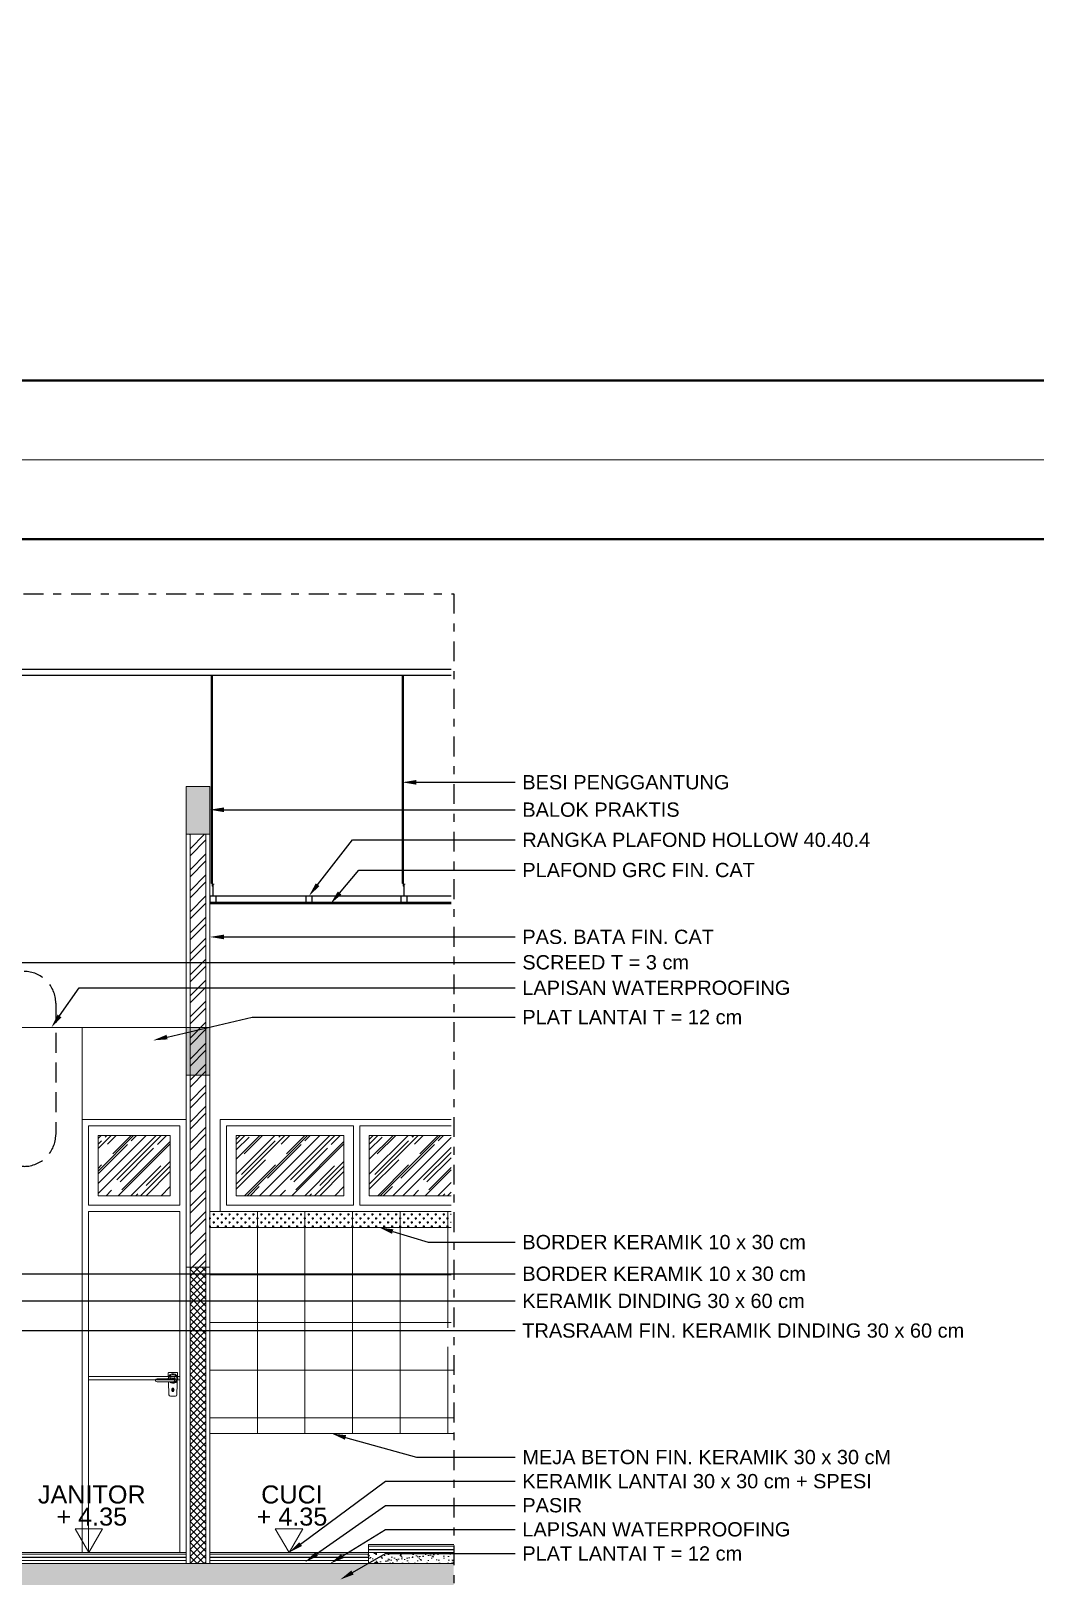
# Model space of a CAD drawing. Header units: inches. Extents: x 249 to 1192, y -18 to 440.
# Drawn here: x 535.63 to 548.3, y 211.41 to 230.9 of the extents above; entities that cross this region are included whole.
import ezdxf
from ezdxf import colors
from ezdxf.entities.mleader import LeaderData, LeaderLine
from ezdxf.enums import TextEntityAlignment as Align
from ezdxf.math import Vec2, Vec3

# ---------------------------------------------------------------- set-up
doc = ezdxf.new("R2010")
doc.units = ezdxf.units.IN
doc.header["$MEASUREMENT"] = 0
doc.linetypes.add('DASHDOT2', pattern=[0.5, 0.25, -0.125, 0, -0.125])
doc.linetypes.add('HIDDEN', pattern=[0.375, 0.25, -0.125])
for name, color, linetype, lineweight in [('ARSIR BETON', 8, 'Continuous', 0), ('ARSIR KERAMIK', 66, 'Continuous', 25), ('ARSIR WARNA', 66, 'Continuous', 0), ('BALOK', 3, 'Continuous', 20), ('BESI', 201, 'Continuous', 0), ('DINDING', 6, 'Continuous', 0), ('DINDING2', 137, 'Continuous', 20), ('GRS KOP', 1, 'Continuous', 40), ('KACA', 141, 'Continuous', 30), ('KOP', 7, 'Continuous', 20), ('KUSEN', 16, 'Continuous', 15), ('LANTAI', 135, 'Continuous', 9), ('TEXT (KET. GAMBAR)', 8, 'Continuous', 25), ('TEXT (KET. RUANG)', 7, 'Continuous', 5), ('TEXT (KETERANGAN)', 7, 'Continuous', 25)]:
    doc.layers.add(name, color=color, linetype=linetype, lineweight=lineweight)
for name, color, linetype in [('ARSIR DINDING', 64, 'Continuous'), ('ATAP', 123, 'Continuous'), ('PLAFOND', 42, 'Continuous')]:
    doc.layers.add(name, color=color, linetype=linetype)
doc.styles.get("Standard").update_dxf_attribs({"font": 'arial.ttf'})
doc.linetypes.add('BATTING', pattern='A,0.0001,-0.1,[134,ltypeshp.shx,S=0.1,R=0,X=-0.1,Y=0],-0.2,[134,ltypeshp.shx,S=0.1,R=180,X=0.1,Y=0],-0.1', length=0.4001)

# ---------------------------------------------------------------- blocks, each defined once
blk = doc.blocks.new('KOP-ARS')
at = {"layer": 'GRS KOP'}
for p, q in [((83, 54), (1, 54)), ((1, 1), (83, 1))]:
    blk.add_line(p, q, dxfattribs=at)
at = {"layer": 'KOP'}
blk.add_lwpolyline([(0, 0), (84, 0), (84, 55), (0, 55)], close=True, dxfattribs=at)
for tag, height, p in [('SUKMA', 0.2, (78, 9.9)), ('1:100', 0.25, (81.3, 5.5)), ('1:100', 0.25, (81.3, 4.9)), ('1:100', 0.25, (81.3, 4.3)), ('AR-01', 0.35, (78.15, 2.7)), ('10', 0.35, (81.3, 2.7)), ('2012', 0.35, (81.3, 1.7))]:
    blk.add_attdef(tag, text='', height=height, dxfattribs=at).set_placement(p, align=Align.MIDDLE)
for p in [(73.7, 5.325), (73.7, 4.725), (73.7, 4.125)]:
    blk.add_attdef('-', p, '', height=0.35, dxfattribs=at)
blk = doc.blocks.new('PEIL LANTAI')
at = {"color": 1}
blk.add_lwpolyline([(2106.659, 1042.576), (2106.797, 1042.337), (2106.935, 1042.576)], close=True, dxfattribs=at)
for tag, p in [('RUANG', (2106.826, 1042.775)), ('ELEVASI', (2106.826, 1042.553))]:
    blk.add_attdef(tag, text='', height=0.181).set_placement(p, align=Align.BOTTOM_CENTER)
blk = doc.blocks.new('HANDEL')
at = {"elevation": -400}
blk.add_lwpolyline([(849.93, 208.99), (850.05, 212.47, 0.424007), (849.55, 212.99), (844.58, 212.99, 0.424007), (844.08, 212.47), (844.53, 198.96, 0.404487), (845.53, 197.99), (848.6, 197.99, 0.404487), (849.6, 198.96), (849.86, 206.99)], format="xyb", dxfattribs=at)
blk.add_lwpolyline([(847.82, 209.31), (846.29, 209.31), (846.29, 208.98), (847.82, 208.98)], close=True, dxfattribs=at)
for points in [[(847.04, 208.99), (857.04, 208.99)], [(847.04, 206.99), (857.04, 206.99)], [(846.64, 202.99), (846.64, 202.62)], [(846.64, 202.99), (847.44, 202.99)], [(846.64, 201.35), (846.64, 200.99)], [(846.64, 200.99), (847.44, 200.99)], [(846.94, 202.39), (847.14, 202.39)], [(846.94, 202.39), (846.94, 201.59)], [(846.94, 201.99), (847.14, 201.99)], [(846.94, 201.59), (847.14, 201.59)], [(847.04, 202.39), (847.04, 201.59)], [(847.14, 202.39), (847.14, 201.59)], [(847.44, 202.99), (847.44, 202.62)], [(847.44, 201.35), (847.44, 200.99)]]:
    blk.add_lwpolyline(points, dxfattribs=at)
for radius in [0.65, 0.55]:
    blk.add_circle((847.04, 201.99, -400), radius)
for centre, radius, start, end in [((847.05, 209.15, -400), 3, 356.95117, 313.9576), ((847.05, 209.15, -400), 2.5, 356.34064, 300.25126), ((847.05, 209.15, -400), 1.5, 353.89366, 227.38161), ((847.04, 207.99, -400), 1, 83.89448, 270), ((857.04, 207.99, -400), 1, 270, 90), ((847.04, 201.99, -400), 0.75, 122.23095, 237.76905), ((847.04, 201.99, -400), 0.75, 302.23095, 57.76905)]:
    blk.add_arc(centre, radius, start, end)

msp = doc.modelspace()

# ---------------------------------------------------------------- hatches: boundary and pattern name
at = {"layer": 'ARSIR BETON'}
h = msp.add_hatch(color=256, dxfattribs=at)
h.paths.add_polyline_path([(537.8368, 221.3663), (537.6368, 221.3663), (537.6368, 220.7663), (537.8368, 220.7663)])
h.paths.add_polyline_path([(537.6368, 221.3663), (537.5868, 221.3663), (537.5868, 220.7663), (537.6368, 220.7663)])
h.paths.add_polyline_path([(537.8868, 221.3663), (537.8368, 221.3663), (537.8368, 220.7663), (537.8868, 220.7663)])
h = msp.add_hatch(color=256, dxfattribs=at)
h.paths.add_polyline_path([(537.8368, 218.3263), (537.6368, 218.3263), (537.6368, 217.7263), (537.8368, 217.7263)])
h.paths.add_polyline_path([(537.6368, 218.3263), (537.5868, 218.3263), (537.5868, 217.7263), (537.6368, 217.7263)])
h.paths.add_polyline_path([(537.8868, 218.3263), (537.8368, 218.3263), (537.8368, 217.7263), (537.8868, 217.7263)])
h = msp.add_hatch(color=256, dxfattribs=at)
h.paths.add_polyline_path([(527.4363, 211.5663), (527.4363, 211.2663), (531.2858, 211.2663), (531.2858, 211.5663)])
h.paths.add_polyline_path([(540.9632, 211.2663), (540.9632, 211.5663), (532.1858, 211.5663), (532.1858, 211.2663), (532.4368, 211.2663)])
at = {"layer": 'ARSIR DINDING'}
h = msp.add_hatch(dxfattribs=at)
h.set_pattern_fill('ANSI32', color=256, scale=0.5, style=0)
h.set_pattern_definition([(45, (537.63678, 211.56628), (-0.1325825, 0.1325825), []), (45, (537.72517, 211.56628), (-0.1325825, 0.1325825), [])])
h.paths.add_polyline_path([(537.8368, 220.7663), (537.6368, 220.7663), (537.6368, 215.3063), (537.8368, 215.3063)])
h = msp.add_hatch(dxfattribs=at)
h.set_pattern_fill('ANSI37', color=256, scale=0.5, angle=90, style=0)
h.set_pattern_definition([(135, (537.63678, 211.566276), (-0.0441942, -0.0441942), []), (225, (537.63678, 211.566276), (0.0441942, -0.0441942), [])])
h.paths.add_polyline_path([(537.8368, 215.3063), (537.6368, 215.3063), (537.6368, 211.5663), (537.8368, 211.5663)])
at = {"layer": 'ARSIR KERAMIK'}
h = msp.add_hatch(dxfattribs=at)
h.set_pattern_fill('CROSS', color=256, scale=0.2, angle=90, style=0)
h.set_pattern_definition([(90, (537.88678, 215.806276), (-0.05, 0.05), [0.025, -0.075]), (180, (537.89928, 215.818776), (-0.05, -0.05), [0.025, -0.075])])
h.paths.add_polyline_path([(540.9293, 215.8063), (540.9293, 216.0063), (537.8868, 216.0063), (537.8868, 215.8063)])
at = {"layer": 'ARSIR WARNA'}
h = msp.add_hatch(dxfattribs=at)
h.set_pattern_fill('AR-SAND', color=256, scale=0.05, style=0)
h.set_pattern_definition([(37.5, (537.88678, 211.56628), (-0.0031497, 0.0963412), [0, -0.076, 0, -0.085, 0, -0.08125]), (7.5, (537.88678, 211.56628), (0.088489, 0.1411073), [0, -0.041, 0, -0.0685, 0, -0.02625]), (327.5, (537.82528, 211.56628), (0.155707, 0.000283), [0, -0.025, 0, -0.09, 0, -0.1175]), (317.5, (537.82528, 211.56628), (0.1503063, 0.043884), [0, -0.0125, 0, -0.059, 0, -0.0675])])
h.paths.add_polyline_path([(540.9632, 211.5663), (540.9632, 211.7063), (539.8868, 211.7063), (539.8868, 211.5663)])
at = {"layer": 'KACA'}
h = msp.add_hatch(dxfattribs=at)
h.set_pattern_fill('AR-RROOF', color=256, scale=0.2, angle=45, style=0)
h.set_pattern_definition([(45, (528.40536, 212.40628), (0.1697056, 0.4525483), [3, -0.4, 1, -0.2]), (45, (528.52274, 212.66508), (-0.329512, 0.046669), [0.6, -0.066, 1.2, -0.15]), (45, (528.35586, 212.5972), (0.6406387, 0.8301434), [1.6, -0.28, 0.8, -0.2])])
h.paths.add_polyline_path([(536.4763, 216.9663), (536.4763, 216.2063), (537.3868, 216.2063), (537.3868, 216.9663)])
h = msp.add_hatch(dxfattribs=at)
h.set_pattern_fill('AR-RROOF', color=256, scale=0.2, angle=45, style=0)
h.set_pattern_definition([(45, (530.59697, 212.40628), (0.1697056, 0.4525483), [3, -0.4, 1, -0.2]), (45, (530.71435, 212.66508), (-0.329512, 0.046669), [0.6, -0.066, 1.2, -0.15]), (45, (530.54747, 212.5972), (0.6406387, 0.8301434), [1.6, -0.28, 0.8, -0.2])])
h.paths.add_polyline_path([(538.218, 216.2063), (539.5784, 216.2063), (539.5784, 216.9663), (538.218, 216.9663)])
h = msp.add_hatch(dxfattribs=at)
h.set_pattern_fill('AR-RROOF', color=256, scale=0.2, angle=45, style=0)
h.set_pattern_definition([(45, (532.27736, 212.40628), (0.1697056, 0.4525483), [3, -0.4, 1, -0.2]), (45, (532.39474, 212.66508), (-0.329512, 0.046669), [0.6, -0.066, 1.2, -0.15]), (45, (532.22786, 212.5972), (0.6406387, 0.8301434), [1.6, -0.28, 0.8, -0.2])])
h.paths.add_polyline_path([(539.8984, 216.2063), (540.9293, 216.2063), (540.9293, 216.9663), (539.8984, 216.9663)])
at = {"layer": 'LANTAI'}
h = msp.add_hatch(dxfattribs=at)
h.set_pattern_fill('_USER', color=256, scale=0.6, style=0, double=1, pattern_type=0)
h.set_pattern_definition([(0, (537.8868, 213.4063), (0, 0.6), []), (90, (537.8868, 213.4063), (-0.6, 4e-17), [])])
h.paths.add_polyline_path([(540.9293, 214.9663), (540.9293, 215.8063), (537.8868, 215.8063), (537.8868, 213.2063), (540.9632, 213.2063), (540.9632, 214.3016), (540.7274, 214.3016), (541.171, 214.9663)])
h.paths.add_polyline_path([(540.9293, 215.8063), (540.9293, 216.0063), (537.8868, 216.0063), (537.8868, 215.8063)])

# ---------------------------------------------------------------- linework, layer by layer
at = {"linetype": 'DASHDOT2'}
msp.add_lwpolyline([(527.1363, 223.797), (540.9632, 223.797), (540.9632, 200.5056), (527.1363, 200.5056)], close=True, dxfattribs=at)
at = {"layer": 'ARSIR KERAMIK', "linetype": 'BATTING', "ltscale": 0.1}
for points in [[(535.1363, 211.6463), (537.5868, 211.6463)], [(537.8868, 211.6463), (539.8868, 211.6463)]]:
    msp.add_lwpolyline(points, dxfattribs=at)
at = {"layer": 'ARSIR KERAMIK', "linetype": 'BATTING', "ltscale": 0.05}
msp.add_lwpolyline([(539.8868, 211.7463), (540.9632, 211.7463)], dxfattribs=at)
at = {"layer": 'ATAP'}
for points in [[(527.1363, 222.8463), (540.9293, 222.8463)], [(540.9293, 222.7663), (527.1363, 222.7663)]]:
    msp.add_lwpolyline(points, dxfattribs=at)
at = {"layer": 'BALOK'}
for points in [[(537.5868, 220.7663), (537.8868, 220.7663), (537.8868, 221.3663), (537.5868, 221.3663)], [(537.5868, 217.7263), (537.8868, 217.7263), (537.8868, 218.3263), (537.5868, 218.3263)]]:
    msp.add_lwpolyline(points, close=True, dxfattribs=at)
for points in [[(537.5868, 215.3063), (537.8868, 215.3063)], [(540.9632, 211.5663), (527.1363, 211.5663)]]:
    msp.add_lwpolyline(points, dxfattribs=at)
at = {"layer": 'BESI', "ltscale": 0.1}
for p, q in [((537.904, 222.7663), (537.904, 220.1462)), ((537.904, 222.7663), (537.904, 220.1462)), ((537.9055, 222.7663), (537.9055, 220.1471)), ((537.9055, 222.7663), (537.9055, 220.1471)), ((537.9146, 220.1418), (537.9146, 222.7663)), ((537.9146, 220.1418), (537.9146, 222.7663)), ((537.9186, 220.1395), (537.9186, 222.7663)), ((537.9186, 220.1395), (537.9186, 222.7663)), ((540.3135, 222.7663), (540.3135, 220.1462)), ((540.3135, 222.7663), (540.3135, 220.1462)), ((540.315, 222.7663), (540.315, 220.1471)), ((540.315, 222.7663), (540.315, 220.1471)), ((540.3241, 220.1418), (540.3241, 222.7663)), ((540.3241, 220.1418), (540.3241, 222.7663)), ((540.3281, 220.1395), (540.3281, 222.7663)), ((540.3281, 220.1395), (540.3281, 222.7663)), ((537.904, 220.1462), (537.926, 220.1335)), ((537.9055, 220.1471), (537.9264, 220.135)), ((537.9146, 220.1093), (537.9146, 220.1401)), ((537.9146, 220.1093), (537.9186, 220.1093)), ((537.9146, 220.1093), (537.9186, 220.1093)), ((537.9146, 220.1093), (537.9186, 220.1093)), ((537.9146, 220.1093), (537.9186, 220.1093)), ((537.9186, 220.1093), (537.9186, 220.1378)), ((537.926, 220.1335), (537.9421, 220.1335)), ((537.9264, 220.135), (537.9421, 220.135)), ((537.9421, 220.135), (537.9421, 220.1335)), ((540.3135, 220.1462), (540.3355, 220.1335)), ((540.315, 220.1471), (540.3359, 220.135)), ((540.3241, 220.1093), (540.3241, 220.1401)), ((540.3241, 220.1093), (540.3281, 220.1093)), ((540.3241, 220.1093), (540.3281, 220.1093)), ((540.3241, 220.1093), (540.3281, 220.1093)), ((540.3241, 220.1093), (540.3281, 220.1093)), ((540.3281, 220.1093), (540.3281, 220.1378)), ((540.3355, 220.1335), (540.3516, 220.1335)), ((540.3359, 220.135), (540.3516, 220.135)), ((540.3516, 220.135), (540.3516, 220.1335))]:
    msp.add_line(p, q, dxfattribs=at)
for points in [[(537.926, 220.1335), (537.926, 219.9863), (537.9275, 219.9863), (537.9275, 220.1335)], [(540.3355, 220.1335), (540.3355, 219.9863), (540.337, 219.9863), (540.337, 220.1335)]]:
    msp.add_lwpolyline(points, dxfattribs=at)
at = {"layer": 'DINDING'}
for points in [[(537.8868, 221.3663), (537.8868, 211.5663), (537.5868, 211.5663), (537.5868, 221.3663)], [(537.8868, 213.4063), (540.9632, 213.4063)], [(537.8868, 213.2063), (540.9632, 213.2063)]]:
    msp.add_lwpolyline(points, dxfattribs=at)
at = {"layer": 'DINDING2'}
for points in [[(537.6368, 220.7663), (537.6368, 211.5663), (537.8368, 211.5663), (537.8368, 220.7663)], [(535.1363, 218.3263), (536.2763, 218.3263), (536.2763, 211.7063), (535.3759, 211.7063)], [(536.0368, 218.3263), (537.5868, 218.3263)]]:
    msp.add_lwpolyline(points, dxfattribs=at)
at = {"layer": 'KUSEN'}
for points in [[(536.2763, 217.1663), (537.5868, 217.1663), (537.5868, 211.7063), (536.2763, 211.7063)], [(536.3563, 216.0863), (537.5068, 216.0863), (537.5068, 217.0863), (536.3563, 217.0863)], [(538.098, 217.0863), (539.6984, 217.0863), (539.6984, 216.0863), (538.098, 216.0863)], [(536.4763, 216.2063), (537.3868, 216.2063), (537.3868, 216.9663), (536.4763, 216.9663)], [(538.218, 216.9663), (539.5784, 216.9663), (539.5784, 216.2063), (538.218, 216.2063)], [(536.3563, 216.0063), (537.5068, 216.0063), (537.5068, 211.7063), (536.3563, 211.7063)]]:
    msp.add_lwpolyline(points, close=True, dxfattribs=at)
for points in [[(540.9293, 216.0063), (538.018, 216.0063), (538.018, 217.1663), (540.9293, 217.1663)], [(540.9293, 216.0863), (539.7784, 216.0863), (539.7784, 217.0863), (540.9293, 217.0863)], [(540.9293, 216.2063), (539.8984, 216.2063), (539.8984, 216.9663), (540.9293, 216.9663)], [(537.5068, 213.9263), (536.3563, 213.9263)], [(537.5068, 213.8863), (536.3563, 213.8863)]]:
    msp.add_lwpolyline(points, dxfattribs=at)
at = {"layer": 'LANTAI'}
for points in [[(540.9293, 216.0063), (537.8868, 216.0063)], [(540.9293, 215.8063), (537.8868, 215.8063)], [(535.1363, 211.7063), (537.5868, 211.7063)], [(535.1363, 211.6863), (537.5868, 211.6863)], [(537.8868, 211.7063), (539.8868, 211.7063)], [(537.8868, 211.6863), (539.8868, 211.6863)], [(539.8868, 211.8063), (540.9632, 211.8063)], [(539.8868, 211.8063), (539.8868, 211.5663)], [(539.8868, 211.7863), (540.9632, 211.7863)], [(539.8868, 211.7063), (540.9632, 211.7063)], [(535.1363, 211.6063), (537.5868, 211.6063)], [(537.8868, 211.6063), (539.8868, 211.6063)]]:
    msp.add_lwpolyline(points, dxfattribs=at)
at = {"layer": 'PLAFOND'}
for points in [[(540.9293, 219.9863), (537.8858, 219.9863)], [(540.9293, 219.9063), (537.8858, 219.9063)], [(540.9293, 219.8863), (537.8858, 219.8863)]]:
    msp.add_lwpolyline(points, dxfattribs=at)
for points in [[(537.8868, 219.9063), (537.9668, 219.9063), (537.9668, 219.9863), (537.8868, 219.9863)], [(539.0963, 219.9063), (539.1763, 219.9063), (539.1763, 219.9863), (539.0963, 219.9863)], [(540.2963, 219.9063), (540.3763, 219.9063), (540.3763, 219.9863), (540.2963, 219.9863)]]:
    msp.add_lwpolyline(points, close=True, dxfattribs=at)
at = {"layer": 'TEXT (KET. GAMBAR)', "color": 3, "linetype": 'HIDDEN'}
msp.add_lwpolyline([(534.8014, 219.0353), (535.5425, 219.0353, -0.4142136), (535.9425, 218.6353), (535.9425, 216.9768, -0.4142136), (535.5425, 216.5768), (534.8014, 216.5768, -0.4142136), (534.4014, 216.9768), (534.4014, 218.6353, -0.4142136)], format="xyb", close=True, dxfattribs=at)

# ---------------------------------------------------------------- block references
at = {"layer": 'KOP'}
for p in [(501.2179, 225.4885), (501.2179, 170.4885)]:
    msp.add_blockref('KOP-ARS', p, dxfattribs=at)
at = {"layer": 'KUSEN', "xscale": -0.02, "yscale": 0.02, "zscale": 0.02}
msp.add_blockref('HANDEL', (554.3622, 209.7178), dxfattribs=at)
at = {"layer": 'TEXT (KET. RUANG)', "xscale": 1.256272712888423, "yscale": 1.256272712888423, "zscale": 1.256272712888423}
for p, values in [((-2110.3505, -1097.7529), {'ELEVASI': '+ 4.35', 'RUANG': 'JANITOR'}), ((-2107.8253, -1097.7529), {'ELEVASI': '+ 4.35', 'RUANG': 'CUCI'})]:
    msp.add_blockref('PEIL LANTAI', p, dxfattribs=at).add_auto_attribs(values)

# ---------------------------------------------------------------- leaders
at = {"layer": 'TEXT (KETERANGAN)'}
ml = msp.add_multileader_mtext('Standard', dxfattribs=at)
ml.set_content('BESI PENGGANTUNG', color=256)
ml.set_leader_properties()
ml.build(insert=Vec2(0, 0))
ml.multileader.update_dxf_attribs({"dogleg_length": 0.36, "arrow_head_size": 0.18})
ctx = ml.context
ctx.base_point, ctx.char_height, ctx.arrow_head_size, ctx.landing_gap_size, ctx.plane_origin = Vec3(541.7388, 221.42), 0.18, 0.18, 0.09, Vec3(539.9441, 220.3714)
notes = []
notes.append((ctx, [(0, (1, 1, 0), (541.1997, 221.42), (1, 0), 0.5391, [(0, [(540.3135, 221.42)], 0, [])])]))
ctx.mtext.insert, ctx.mtext.flow_direction = Vec3(541.8288, 221.5115), 5
ml = msp.add_multileader_mtext('Standard', dxfattribs=at)
ml.set_content('BALOK PRAKTIS', color=256)
ml.set_leader_properties()
ml.build(insert=Vec2(0, 0))
ml.multileader.update_dxf_attribs({"dogleg_length": 0.36, "arrow_head_size": 0.18})
ctx = ml.context
ctx.base_point, ctx.char_height, ctx.arrow_head_size, ctx.landing_gap_size, ctx.plane_origin = Vec3(541.7388, 221.074), 0.18, 0.18, 0.09, Vec3(539.9441, 220.0254)
notes.append((ctx, [(0, (1, 1, 0), (539.3713, 221.074), (1, 0), 2.3675, [(0, [(537.8868, 221.074)], 0, [])])]))
ctx.mtext.insert, ctx.mtext.flow_direction = Vec3(541.8288, 221.1655), 5
ml = msp.add_multileader_mtext('Standard', dxfattribs=at)
ml.set_content('RANGKA PLAFOND HOLLOW 40.40.4', color=256)
ml.set_leader_properties()
ml.build(insert=Vec2(0, 0))
ml.multileader.update_dxf_attribs({"dogleg_length": 0.36, "arrow_head_size": 0.18})
ctx = ml.context
ctx.base_point, ctx.char_height, ctx.arrow_head_size, ctx.landing_gap_size, ctx.plane_origin = Vec3(541.7388, 220.6933), 0.18, 0.18, 0.09, Vec3(539.9441, 219.6448)
notes.append((ctx, [(0, (1, 1, 0), (539.6858, 220.6933), (1, 0), 2.053, [(0, [(539.1363, 219.9863)], 0, [])])]))
ctx.mtext.insert, ctx.mtext.flow_direction = Vec3(541.8288, 220.7849), 5
ml = msp.add_multileader_mtext('Standard', dxfattribs=at)
ml.set_content('PLAFOND GRC FIN. CAT', color=256)
ml.set_leader_properties()
ml.build(insert=Vec2(0, 0))
ml.multileader.update_dxf_attribs({"dogleg_length": 0.36, "arrow_head_size": 0.18})
ctx = ml.context
ctx.base_point, ctx.char_height, ctx.arrow_head_size, ctx.landing_gap_size, ctx.plane_origin = Vec3(541.7388, 220.3127), 0.18, 0.18, 0.09, Vec3(539.9441, 219.2641)
notes.append((ctx, [(0, (1, 1, 0), (539.7684, 220.3127), (1, 0), 1.9703, [(0, [(539.4075, 219.8863)], 0, [])])]))
ctx.mtext.insert, ctx.mtext.flow_direction = Vec3(541.8288, 220.4042), 5
ml = msp.add_multileader_mtext('Standard', dxfattribs=at)
ml.set_content('PAS. BATA FIN. CAT', color=256)
ml.set_leader_properties()
ml.build(insert=Vec2(0, 0))
ml.multileader.update_dxf_attribs({"dogleg_length": 0.36, "arrow_head_size": 0.18})
ctx = ml.context
ctx.base_point, ctx.char_height, ctx.arrow_head_size, ctx.landing_gap_size, ctx.plane_origin = Vec3(541.7388, 219.4698), 0.18, 0.18, 0.09, Vec3(539.9441, 218.4213)
notes.append((ctx, [(0, (1, 1, 0), (539.4164, 219.4698), (1, 0), 2.3224, [(0, [(537.8868, 219.4698)], 0, [])])]))
ctx.mtext.insert, ctx.mtext.flow_direction = Vec3(541.8288, 219.5614), 5
ml = msp.add_multileader_mtext('Standard', dxfattribs=at)
ml.set_content('SCREED T = 3 cm', color=256)
ml.set_leader_properties()
ml.build(insert=Vec2(0, 0))
ml.multileader.update_dxf_attribs({"dogleg_length": 0.36, "arrow_head_size": 0.18})
ctx = ml.context
ctx.base_point, ctx.char_height, ctx.arrow_head_size, ctx.landing_gap_size, ctx.plane_origin = Vec3(541.7388, 219.1487), 0.18, 0.18, 0.09, Vec3(539.9441, 218.1002)
notes.append((ctx, [(0, (1, 1, 0), (534.0781, 219.1487), (1, 0), 7.6607, [(0, [(533.3755, 218.3863)], 0, [])])]))
ctx.mtext.insert, ctx.mtext.flow_direction = Vec3(541.8288, 219.2403), 5
ml = msp.add_multileader_mtext('Standard', dxfattribs=at)
ml.set_content('LAPISAN WATERPROOFING', color=256)
ml.set_leader_properties()
ml.build(insert=Vec2(0, 0))
ml.multileader.update_dxf_attribs({"dogleg_length": 0.36, "arrow_head_size": 0.18})
ctx = ml.context
ctx.base_point, ctx.char_height, ctx.arrow_head_size, ctx.landing_gap_size, ctx.plane_origin = Vec3(541.7388, 218.8276), 0.18, 0.18, 0.09, Vec3(539.9441, 217.7791)
notes.append((ctx, [(0, (1, 1, 0), (536.2394, 218.8276), (1, 0), 5.4994, [(0, [(535.8868, 218.3263)], 0, [])])]))
ctx.mtext.insert, ctx.mtext.flow_direction = Vec3(541.8288, 218.9192), 5
ml = msp.add_multileader_mtext('Standard', dxfattribs=at)
ml.set_content('PLAT LANTAI T = 12 cm', color=256)
ml.set_leader_properties()
ml.build(insert=Vec2(0, 0))
ml.multileader.update_dxf_attribs({"dogleg_length": 0.36, "arrow_head_size": 0.18})
ctx = ml.context
ctx.base_point, ctx.char_height, ctx.arrow_head_size, ctx.landing_gap_size, ctx.plane_origin = Vec3(541.7388, 218.4583), 0.18, 0.18, 0.09, Vec3(539.9441, 217.1173)
notes.append((ctx, [(0, (1, 1, 0), (538.4214, 218.4583), (1, 0), 3.3174, [(0, [(537.172, 218.1659)], 0, [])])]))
ctx.mtext.insert, ctx.mtext.flow_direction = Vec3(541.8288, 218.5498), 5
ml = msp.add_multileader_mtext('Standard', dxfattribs=at)
ml.set_content('BORDER KERAMIK 10 x 30 cm', color=256)
ml.set_leader_properties()
ml.build(insert=Vec2(0, 0))
ml.multileader.update_dxf_attribs({"dogleg_length": 0.36, "arrow_head_size": 0.18})
ctx = ml.context
ctx.base_point, ctx.char_height, ctx.arrow_head_size, ctx.landing_gap_size, ctx.plane_origin = Vec3(541.7388, 215.6201), 0.18, 0.18, 0.09, Vec3(539.9441, 214.5715)
notes.append((ctx, [(0, (1, 1, 0), (540.639, 215.6201), (1, 0), 1.0998, [(0, [(540.0213, 215.8063)], 0, [])])]))
ctx.mtext.insert, ctx.mtext.flow_direction = Vec3(541.8288, 215.7117), 5
ml = msp.add_multileader_mtext('Standard', dxfattribs=at)
ml.set_content('BORDER KERAMIK 10 x 30 cm', color=256)
ml.set_leader_properties()
ml.build(insert=Vec2(0, 0))
ml.multileader.update_dxf_attribs({"dogleg_length": 0.36, "arrow_head_size": 0.18})
ctx = ml.context
ctx.base_point, ctx.char_height, ctx.arrow_head_size, ctx.landing_gap_size, ctx.plane_origin = Vec3(541.7388, 215.2214), 0.18, 0.18, 0.09, Vec3(539.9441, 214.1729)
notes.append((ctx, [(0, (1, 1, 0), (536.8602, 215.2214), (1, 0), 4.8786, [(0, [(533.2943, 215.2214)], 0, [])])]))
ctx.mtext.insert, ctx.mtext.flow_direction = Vec3(541.8288, 215.313), 5
ml = msp.add_multileader_mtext('Standard', dxfattribs=at)
ml.set_content('KERAMIK DINDING 30 x 60 cm', color=256)
ml.set_leader_properties()
ml.build(insert=Vec2(0, 0))
ml.multileader.update_dxf_attribs({"dogleg_length": 0.36, "arrow_head_size": 0.18})
ctx = ml.context
ctx.base_point, ctx.char_height, ctx.arrow_head_size, ctx.landing_gap_size, ctx.plane_origin = Vec3(541.7388, 214.8787), 0.18, 0.18, 0.09, Vec3(539.9441, 213.8302)
notes.append((ctx, [(0, (1, 1, 0), (536.8602, 214.8787), (1, 0), 4.8786, [(0, [(532.7402, 214.8787)], 0, [])])]))
ctx.mtext.insert, ctx.mtext.flow_direction = Vec3(541.8288, 214.9703), 5
ml = msp.add_multileader_mtext('Standard', dxfattribs=at)
ml.set_content('TRASRAAM FIN. KERAMIK DINDING 30 x 60 cm', color=256)
ml.set_leader_properties()
ml.build(insert=Vec2(0, 0))
ml.multileader.update_dxf_attribs({"dogleg_length": 0.36, "arrow_head_size": 0.18})
ctx = ml.context
ctx.base_point, ctx.char_height, ctx.arrow_head_size, ctx.landing_gap_size, ctx.plane_origin = Vec3(541.7388, 214.5048), 0.18, 0.18, 0.09, Vec3(539.9441, 213.4563)
notes.append((ctx, [(0, (1, 1, 0), (536.8602, 214.5048), (1, 0), 4.8786, [(0, [(532.1858, 214.5048)], 0, [])])]))
ctx.mtext.insert, ctx.mtext.flow_direction = Vec3(541.8288, 214.5964), 5
ml = msp.add_multileader_mtext('Standard', dxfattribs=at)
ml.set_content('MEJA BETON FIN. KERAMIK 30 x 30 cM', color=256)
ml.set_leader_properties()
ml.build(insert=Vec2(0, 0))
ml.multileader.update_dxf_attribs({"dogleg_length": 0.36, "arrow_head_size": 0.18})
ctx = ml.context
ctx.base_point, ctx.char_height, ctx.arrow_head_size, ctx.landing_gap_size, ctx.plane_origin = Vec3(541.7388, 212.9091), 0.18, 0.18, 0.09, Vec3(539.9441, 211.8606)
notes.append((ctx, [(0, (1, 1, 0), (540.4918, 212.9091), (1, 0), 1.247, [(0, [(539.425, 213.2063)], 0, [])])]))
ctx.mtext.insert, ctx.mtext.flow_direction = Vec3(541.8288, 213.0007), 5
ml = msp.add_multileader_mtext('Standard', dxfattribs=at)
ml.set_content('KERAMIK LANTAI 30 x 30 cm + SPESI', color=256)
ml.set_leader_properties()
ml.build(insert=Vec2(0, 0))
ml.multileader.update_dxf_attribs({"dogleg_length": 0.36, "arrow_head_size": 0.18})
ctx = ml.context
ctx.base_point, ctx.char_height, ctx.arrow_head_size, ctx.landing_gap_size, ctx.plane_origin = Vec3(541.7388, 212.6053), 0.18, 0.18, 0.09, Vec3(539.9441, 211.5568)
notes.append((ctx, [(0, (1, 1, 0), (540.1039, 212.6053), (1, 0), 1.6349, [(0, [(538.8868, 211.7063)], 0, [])])]))
ctx.mtext.insert, ctx.mtext.flow_direction = Vec3(541.8288, 212.6969), 5
ml = msp.add_multileader_mtext('Standard', dxfattribs=at)
ml.set_content('PASIR ', color=256)
ml.set_leader_properties()
ml.build(insert=Vec2(0, 0))
ml.multileader.update_dxf_attribs({"dogleg_length": 0.36, "arrow_head_size": 0.18})
ctx = ml.context
ctx.base_point, ctx.char_height, ctx.arrow_head_size, ctx.landing_gap_size, ctx.plane_origin = Vec3(541.7388, 212.3015), 0.18, 0.18, 0.09, Vec3(539.9441, 211.2529)
notes.append((ctx, [(0, (1, 1, 0), (540.1039, 212.3015), (1, 0), 1.6349, [(0, [(539.0873, 211.5844)], 0, [])])]))
ctx.mtext.insert, ctx.mtext.flow_direction = Vec3(541.8288, 212.393), 5
ml = msp.add_multileader_mtext('Standard', dxfattribs=at)
ml.set_content('LAPISAN WATERPROOFING', color=256)
ml.set_leader_properties()
ml.build(insert=Vec2(0, 0))
ml.multileader.update_dxf_attribs({"dogleg_length": 0.36, "arrow_head_size": 0.18})
ctx = ml.context
ctx.base_point, ctx.char_height, ctx.arrow_head_size, ctx.landing_gap_size, ctx.plane_origin = Vec3(541.7388, 211.9977), 0.18, 0.18, 0.09, Vec3(539.9441, 210.9491)
notes.append((ctx, [(0, (1, 1, 0), (540.1039, 211.9977), (1, 0), 1.6349, [(0, [(539.4038, 211.5663)], 0, [])])]))
ctx.mtext.insert, ctx.mtext.flow_direction = Vec3(541.8288, 212.0892), 5
ml = msp.add_multileader_mtext('Standard', dxfattribs=at)
ml.set_content('PLAT LANTAI T = 12 cm', color=256)
ml.set_leader_properties()
ml.build(insert=Vec2(0, 0))
ml.multileader.update_dxf_attribs({"dogleg_length": 0.36, "arrow_head_size": 0.18})
ctx = ml.context
ctx.base_point, ctx.char_height, ctx.arrow_head_size, ctx.landing_gap_size, ctx.plane_origin = Vec3(541.7388, 211.6939), 0.18, 0.18, 0.09, Vec3(539.9441, 210.6453)
notes.append((ctx, [(0, (1, 1, 0), (540.1039, 211.6939), (1, 0), 1.6349, [(0, [(539.5307, 211.3649)], 0, [])])]))
ctx.mtext.insert, ctx.mtext.flow_direction = Vec3(541.8288, 211.7853), 5
for ctx, leaders in notes:
    for number, flags, end, landing, length, lines in leaders:
        leader = LeaderData()
        leader.index, (leader.has_last_leader_line, leader.has_dogleg_vector, leader.attachment_direction) = number, flags
        leader.last_leader_point, leader.dogleg_vector, leader.dogleg_length = Vec3(end), Vec3(landing), length
        for number, points, colour, breaks in lines:
            line = LeaderLine()
            line.index, line.vertices, line.color, line.breaks = number, Vec3.list(points), colors.encode_raw_color(colour), breaks
            leader.lines.append(line)
        ctx.leaders.append(leader)

doc.saveas('drawing.dxf')
